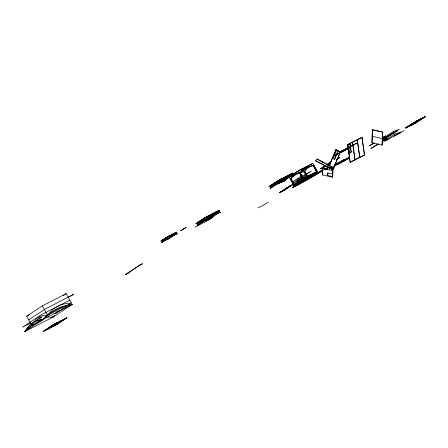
<?xml version="1.0" encoding="UTF-8"?>
<svg xmlns="http://www.w3.org/2000/svg" width="448" height="448" viewBox="0 0 448 448"><rect width="100%" height="100%" fill="white"/><g stroke="black" fill="none" stroke-linecap="round" stroke-linejoin="round"><path stroke-width="0.67" d="M322.364 174.933L322.694 168.431L322.364 174.933L332.685 177.229L332.847 170.733L322.526 168.437M327.622 175.476L327.858 172.978L327.622 175.476L332.366 176.501L332.427 174.014L327.69 172.984M382.318 145.057L371.997 142.761L372.322 129.769L382.648 132.065L382.15 145.062L382.48 132.07L372.322 129.769M372.49 129.758L371.997 142.761M328.966 166.135L335.955 149.486L340.329 151.973L332.797 169.898L340.329 151.973M329 166.393L336.084 149.52M332.741 158.396L336.258 150.366L332.741 158.396L334.499 159.37L337.887 151.301L336.129 150.332M315.588 160.77L332.758 169.518L334.006 167.894L316.91 158.978L315.588 160.77L332.685 169.691L334.006 167.894M316.91 158.978L333.934 168.062M321.362 163.576L322.532 162.12M327.062 166.55L328.233 165.094M329.974 168.202L332.158 169.338L329.974 168.202L330.607 167.3L332.718 168.605L330.607 167.3M56.022 312.9L56.42 312.01M54.314 315.442L53.486 316.842L24.791 331.531L29.394 325.371A63.773 36.439 62.9 0 1 36.439 320.706M54.359 315.526L53.486 316.842L49.851 317.559M332.158 169.338L332.791 168.437M44.671 317.139C48.815 314.899 50.87 310.246 55.009 307.899A40.197 32.922 56.5 0 1 60.99 304.842L66.007 303.498L71.484 302.982L66.248 293.614L42.336 305.855L26.673 316.215L31.909 325.584L42.946 319.934M56.106 312.894L57.075 311.746M56.23 313.113L57.221 312.01A73.685 42.101 62.9 0 1 58.251 310.979M203.302 220.545L199.774 223.037L197.042 225.826L201.426 222.662L206.209 220.214L211.389 218.478L214.122 215.695L217.258 213.623L212.722 215.141M203.067 220.668L200.329 223.451L199.993 222.852M201.426 222.662L203.252 220.802M204.898 219.727L202.625 222.051L202.076 221.071M206.382 219.43L205.016 220.825L204.663 220.203M206.209 220.214L208.942 217.426L212.078 215.354L209.686 216.58M213.31 214.81L210.241 216.994L207.502 219.778L207.166 219.178M219.906 212.604L218.809 210.638L204.462 217.986L205.559 219.946L209.944 216.782L214.721 214.334L220.786 212.262L215.958 214.054L212.828 216.126L210.095 218.915L209.754 218.299M287.689 176.971L293.826 174.871C290.662 176.226 286.826 178.17 284.514 181.261L279.345 182.991L274.579 185.433L270.206 188.586L272.815 185.646L275.302 183.904M270.206 188.586L273.997 184.794M273.28 186.127L276.013 183.338M276.287 183.417L274.462 185.27L270.082 188.434M276.399 183.574C268.828 189.364 283.36 179.878 284.424 181.087L287.162 178.304L290.293 176.232L293.826 174.871M275.565 184.71L277.844 182.386M277.956 183.484L279.513 181.994M280.61 181.434C275.643 186.917 281.966 179.592 284.67 178.489M280.437 182.426L283.17 179.642L286.513 177.498L286.244 177.022L286.306 177.565M280.644 182.358L283.377 179.57M282.464 181.317L285.163 180.337M283.03 181.558L285.762 178.774L288.893 176.702L292.622 175.258L291.766 173.723L289.677 175.106L292.785 173.018L291.301 174.199M283.237 181.49L285.97 178.702L289.1 176.63L292.622 175.258M295.898 173.572L292.051 176.512L290.231 178.959L298.39 172.57M304.259 168.717L309.915 166.309L313.975 165.396C307.49 166.583 303.117 172.351 296.744 174.104M270.698 187.779L273.011 186.099L272.362 184.94L269.842 186.245L270.698 187.779L275.201 184.52M37.106 319.978L37.985 319.256M31.942 325.069L24.791 331.531L43.585 319.094L72.279 304.405L66.472 305.53M291.228 175.448L292.051 176.512L297.063 173.051M165.446 239.809L161.61 242.575L165.312 240.061M166.93 238.924L163.957 241.024L163.162 239.596L167.345 237.451M167.266 238.98L165.626 240.167L164.724 238.56L169.574 236.225M171.774 236.326L167.39 239.484L166.292 237.524L175.857 232.63L176.557 233.873L171.774 236.326L171.074 235.077M171.517 236.118L177.436 233.537L172.654 235.984L168.274 239.148L164.741 240.503M203.773 220.298L202.126 221.486L201.331 220.058L204.915 218.221M204.551 219.778L199.091 223.737L198.195 222.13L202.378 219.985M205.436 219.442L203.79 220.623L202.894 219.022L207.082 216.877M211.663 217.045L212.072 217.784L206.892 219.52L202.11 221.967L197.725 225.126L196.633 223.166L200.217 221.329M276.87 182.868L272.182 186.29L271.533 185.125M276.214 183.439L272.076 186.402L271.41 185.209L273.801 183.982M278.544 182.022L272.815 185.646L276.954 182.851M283.046 179.368L278.522 182.582L277.676 181.065L292.146 173.639L293.014 175.185M282.682 179.508L283.954 179.228L279.58 182.386L275.946 183.574L279.479 182.218L283.858 179.054L288.641 176.607L283.954 179.228L280.426 180.583M310.828 174.966L312.519 173.762L312.911 174.496L303.514 180.712L314.849 172.911M305.648 179.01L310.727 175.392M305.542 179.435L312.838 174.334L306.068 179.161L305.542 179.435L305.222 178.864M140.409 264.796L126.039 274.305M37.778 319.351L40.589 317.503M63.347 295.529L66.248 293.614M28.722 319.878L44.38 309.512L73.825 294.235L68.292 297.276M41.77 319.06L31.909 325.584L33.852 321.866L36.254 318.965A40.197 22.966 62.9 0 1 40.169 316.378L43.641 315.386L47.572 315.218L71.484 302.982L56.98 312.575M169.467 235.782L160.81 241.153L167.076 237.003L176.641 232.109L173.51 234.181M167.53 237.244L162.378 240.117M169.098 236.208L170.66 235.172L171.562 236.774L169.792 237.451M169.921 236.018L173.051 233.946L173.852 235.374L172.088 236.051M172.682 234.371L174.25 233.335M172.833 234.45L175.442 232.719L176.243 234.147L174.479 234.825L173.88 233.755M171.147 236.544L172.659 235.418M170.772 236.97L173.908 234.898M198.24 222.46L199.802 221.424L197.411 222.645M200.329 221.077L206.069 217.28L203.678 218.501M206.59 216.933L207.637 216.244M200.48 221.155L202.042 220.119M202.569 219.778L205.178 218.047M206.741 217.011L208.83 215.628L209.726 217.235L207.374 218.142M208.611 216.132L211.221 214.407L212.022 215.835L209.664 216.737M209.283 215.869L212.419 213.791M210.482 215.253L213.612 213.181L214.413 214.609L210.778 215.79M212.873 214.032L216.003 211.96L216.899 213.562L212.666 215.13M214.066 213.416L217.202 211.344M199.774 223.037L204.008 220.175L207.536 218.814L206.438 216.854L197.042 223.07L197.316 223.563M215.785 212.458L218.394 210.734L219.492 212.694M216.457 212.195L219.593 210.123L205.246 217.465L195.849 223.681L198.834 222.152M208.79 217.347L210.358 216.311M43.131 331.318L52.69 325.063L56.515 323.109L43.226 331.492L57.478 323.977L66.87 317.761L57.574 324.145L43.226 331.492M271.516 185.5L269.041 186.581L278.443 180.365L292.785 173.018M269.125 186.721L278.522 180.505L292.869 173.158M270.222 186.161L280.834 179.138L279.345 180.314L288.232 175.582M270.413 186.06L274.59 183.299M275.638 182.605L276.679 181.916M277.2 181.569L279.81 179.844L280.661 181.362L277.542 182.622M279.401 180.443L282.01 178.718L282.677 179.911M280.112 180.001L282.201 178.618L282.85 179.782L280.498 180.69M281.271 179.564L285.611 176.691L284.648 177.526M281.518 179.598L283.606 178.214M274.518 184.447L276.606 183.07M282.615 179.032L283.853 178.242M284.704 177.649L286.983 176.17L287.543 177.173M285.695 177.352L291.222 174.054M287.342 176.456L288.389 175.767M286.356 177.274L285.309 177.968L286.546 177.178M292.242 174.776L298.463 170.66L312.81 163.318L317.694 172.049L308.297 178.265L293.95 185.612L289.066 176.882L290.69 175.806M303.94 168.112L305.637 166.986L306.141 167.882L301.504 170.638M304.494 168.818L307.608 166.762M310.649 164.746L312.81 163.318M290.64 178.59L290.954 178.382L294.644 184.985M302.938 179.43L299.247 172.827L299.561 172.62M308.51 177.89L293.854 185.438L303.727 178.976L300.037 172.374L299.723 172.581L303.414 179.183M312.67 174.283L317.038 171.427L317.358 171.998L307.72 178.338L304.03 171.735L304.343 171.528L308.118 178.114M316.803 172.329L313.113 165.726L313.426 165.519L317.117 172.122M307.507 176.086L304.825 171.287L304.511 171.494L308.297 178.265M279.479 192.646L288.876 186.424L293.658 183.977L284.357 190.366L279.479 192.646L284.262 190.193L293.658 183.977M284.906 189.358L290.875 185.45L284.906 189.358L289.134 186.558M279.574 192.814L288.971 186.598L293.754 184.15M294.011 185.338L293.692 184.766L303.251 178.511L303.57 179.082M268.229 202.065L264.186 204.736L258.02 207.894M300.944 180.74L305.486 177.733M304.405 178.573L298.626 181.535L298.945 182.106L304.724 179.144L304.405 178.573L304.091 178.78L304.41 179.351L298.631 182.314L298.312 181.742L317.598 171.875L308.196 178.097M293.95 185.612L303.346 179.39L317.694 172.049M320.757 168.605C335.86 160.854 311.102 174.63 325.175 165.676M326.833 164.578L331.346 161.773M292.74 187.359L302.137 181.138L292.835 187.527L306.919 178.69L297.618 185.08L292.835 187.527M320.852 168.773L325.825 165.486M326.928 164.752L330.154 162.383M315.986 172.161L317.122 171.41L317.442 171.982M305.749 178.59L306.225 179.312L300.166 183.053L304.394 180.253M316.473 172.194L307.955 177.828L294.09 184.929L305.564 177.324L305.883 177.895L300.86 181.149L300.541 180.578M327.746 164.69L330.512 162.865M306.13 179.144L295.422 186.222L306.583 180.51L313.897 175.672M327.841 164.864L330.607 163.033M336.398 159.684L339.718 157.489L336.493 159.858M322.666 169.747L311.567 177.055L316.35 174.608L322.986 170.218M311.567 177.055L322.762 169.921M322.84 170.24L318.898 172.581L323.03 169.607M318.898 172.581L322.745 170.072M324.335 169.019L324.862 168.672L324.43 169.193M302.736 181.384L316.254 174.434L322.89 170.05M324.548 168.952L325.651 168.218L324.643 169.12M322.773 171.063L321.082 171.707L322.739 170.61M324.951 169.148L328.266 166.953M321.177 171.881L322.834 170.783M325.601 168.952L328.367 167.126M328.63 167.429L325.959 169.428L329.28 167.238M327.146 169.495L327.673 169.142L327.242 169.663M329.588 168.476L329.129 169.014L330.238 168.28M334.561 165.183L338.43 162.624L334.197 165.67M330.355 168.084L329.902 168.622L330.697 168.213M334.225 165.525L339.998 161.823M329.902 168.622L330.45 168.252M334.32 165.693C333.704 165.105 352.722 155.568 340.794 161.414M334.292 165.844L337.366 163.57M342.759 160.754C345.363 158.514 333.144 167.126 342.233 161.106M333.788 166.41L342.877 160.513M343.431 160.149L343.986 159.785M333.883 166.578L344.081 159.953M345.85 158.99L337.562 164.478L342.345 162.03L349.53 157.276M346.405 158.626L349.35 157.035M349.524 157.36L342.894 161.75L349.888 157.836M382.194 140.017L387.078 137.273L382.206 140.09M418.589 120.91L416.657 121.677L418.589 120.91L422.722 117.942L410.53 125.742L405.653 128.016C403.021 127.742 433.86 112.375 415.05 121.8M410.99 124.561C430.461 112.582 398.087 133.017 417.049 120.826M405.748 128.19L417.144 120.994M405.653 128.016L410.435 125.569L419.832 119.353M411.326 125.138L420.722 118.916L425.505 116.469L416.203 122.858L411.326 125.138L416.108 122.685L425.505 116.469M411.421 125.306L420.818 119.09L425.6 116.642M416.752 121.85L422.722 117.942M404.085 130.497L400.047 133.174L393.876 136.326M382.34 138.09L385.823 135.817L382.234 137.486M378.61 144.155L370.972 148.417L377.927 143.909M382.088 141.887L387.307 138.482L382.564 140.902M374.119 142.75L369.482 145.751L374.198 143.254M39.452 318.226L40.645 317.475M304.041 178.78L306.886 176.982M308.028 176.266L310.156 174.978L310.475 175.549L298.659 182.952L298.34 182.381M305.598 177.856L310.156 174.978M298.71 182.56L307.255 177.167M298.659 182.952L309.904 175.907M301.706 169.926L301.974 170.419L304.898 168.706L308.616 167.322M296.794 173.376L296.302 172.094L301.767 168.974L302.674 170.016L299.628 172.743L296.794 173.376L294.269 174.664L293.765 173.768L295.495 172.883M305.749 167.35L309.512 165.004L309.915 166.309L311.142 166.029M304.455 168.734L305.575 168.106L306.398 169.17L304.578 171.612L300.518 172.53M301.241 169.68L303.374 168.487M312.519 173.762L311.998 174.037L312.318 174.608M347.564 144.637L362.046 137.34L364.554 154.952L350.207 162.294L347.564 144.637L362.046 137.34M165.508 238.039L175.073 233.145M206.668 216.972L218.025 211.159M170.106 235.805L171.304 235.194M171.898 234.886L174.289 233.666M213.058 213.819L217.241 211.674M278.667 180.482L276.875 181.401L278.152 180.93M200.547 220.573L204.73 218.434M348.124 144.978L350.09 144.088L351.221 152.012L349.39 152.953L348.124 144.978L350.09 144.088M165.183 238.795L161.594 240.632L162.389 242.06M204.546 218.646L199.763 221.094L200.558 222.522M279.345 180.314L283.528 178.175M284.726 177.565L288.31 175.728M278.029 181.098L276.108 182.101L276.758 183.266M280.291 179.956L286.395 176.814M277.928 181.328L273.739 183.473L276.214 182.392M276.931 181.91L274.54 183.137L275.1 184.134M274.893 183.17L272.978 184.173L273.532 185.17M284.934 178.052L286.849 177.05M171.203 236.393L174.787 234.556M209.373 216.854L212.957 215.018L218.137 213.282L217.969 212.979M274.198 183.708L270.687 185.685M284.872 178.209L286.065 177.598M269.041 186.581L272.63 184.744M282.906 179.424L287.829 176.921M215.606 213.998L209.647 216.899M203.476 220.573L205.268 219.654M206.466 219.044L207.659 218.428M289.066 176.882L290.718 176.036M275.094 184.632L279.983 182.073M299.247 172.827L300.037 172.374M313.113 165.726L313.908 165.273L313.594 165.48L317.285 172.082M195.182 227.052L209.53 219.71M290.954 178.382L290.164 178.836L290.478 178.629L294.162 185.231M304.03 171.735L304.825 171.287M26.673 316.215L29.126 314.961M337.327 158.715L339.718 157.489M336.823 159.191L339.814 157.662M349.255 152.902L351.221 152.012M327.93 164.931L330.417 163.878L328.026 165.105M317.122 171.41L302.775 178.752L303.094 179.323M303.173 178.914L317.038 171.819M299.208 181.625L304.41 178.965M323.859 169.137L325.651 168.218M284.81 189.185L286.742 188.418M324.251 168.986L324.862 168.672M293.692 184.766L296.184 183.512M324.156 169.204L325.746 168.392M382.984 139.138L390.998 135.033L382.67 140.084M318.797 172.407L320.729 171.64M69.888 300.126L41.194 314.815L22.4 327.253L30.946 322.874M343.19 160.233L341.454 161.347M302.238 181.311L307.014 178.864M321.082 171.707L322.678 170.89M300.07 182.879L301.997 182.112M330.243 167.714L329.538 167.86M341.471 161.969C339.108 162.938 344.238 160.317 342.082 161.655M139.014 265.714L142.531 263.71L139.698 265.16L125.328 274.669L129.55 272.294L127.428 273.381M350.073 162.249L364.554 154.952M47.852 317.425L49.078 316.798M66.87 317.761L52.522 325.102L66.965 317.929M304.651 168.196L304.898 168.706L310.122 166.264M290.293 176.232L285.113 177.968L288.641 176.607M285.191 178.074L290.041 176.137L289.374 174.95M284.995 178.175L293.888 175.056M283.976 178.847L285.152 178.394L284.592 177.397M283.198 179.172L284.962 178.494L284.402 177.492M202.91 220.965L206.438 219.604L210.823 216.446L211.462 217.521M170.302 236.891L172.654 235.984M165.838 239.714L169.366 238.353L168.269 236.393L162.137 240.772M36.439 320.706L43.585 319.094L49.795 313.701A73.685 60.351 56.5 0 1 64.142 306.354M285.113 177.968L291.245 175.862M284.911 178.31L289.57 176.708M282.699 179.564L288.008 177.744M281.35 180.678L286.53 178.942M281.887 180.572L286.423 179.054M279.877 182.185L285.057 180.449L284.48 179.418M209.726 216.91L214.906 215.174L214.357 214.194M208.942 217.426L214.122 215.695M64.142 306.354L72.279 304.405L53.486 316.842L51.346 317.139M299.107 170.514L300.177 170.274M372.327 136.254L382.318 138.566M332.847 170.733L332.685 177.229M332.427 174.014L332.366 176.501M53.945 313.426L55.821 313.342M337.887 151.301L334.499 159.37M328.558 167.446L332.797 169.898M301.974 170.419L303.33 170.761M292.947 176.07L293.278 176.238M335.955 149.486L340.2 151.939M342.619 160.748L338.391 163.548M313.51 165.502L317.201 172.105M316.725 171.634L317.044 172.206M316.641 171.657L316.96 172.222M309.736 175.185L310.055 175.756M308.034 177.419L308.353 177.99M307.955 177.436L308.274 178.007M307.558 177.666L307.961 178.214M305.082 177.57L305.402 178.142M303.167 178.528L303.486 179.099M299.639 172.598L303.33 179.2M298.463 170.66L303.346 179.39M302.854 178.735L303.173 179.306M301.022 180.331L301.342 180.902M298.76 182.174L299.079 182.745M292.023 173.718L292.869 175.241M291.575 173.818L292.432 175.353M289.755 174.86L290.422 176.053L289.632 174.944M289.184 175.045L289.834 176.21M294.084 184.537L294.487 185.091M290.556 178.612L294.33 185.192M293.77 184.744L294.09 185.315M286.793 176.271L287.353 177.268M284.973 177.307L285.438 178.142L284.85 177.391M283.662 178.343L283.819 178.629M280.19 179.76L280.857 180.947L280.067 179.838M279.619 179.939L280.487 181.49M277.799 180.981L278.667 182.532M276.231 182.017L276.898 183.21M274.669 183.053L275.223 184.055M273.101 184.089L273.661 185.091M269.97 186.161L270.816 187.684M216.832 211.77L217.728 213.377M216.418 211.865L217.314 213.466M216.126 213.517L216.474 214.138L211.193 215.695M215.701 213.584L215.958 214.054M214.026 213.086L214.721 214.334M213.931 214.256L214.396 215.09M212.582 214.346L207.71 216.63M212.99 215.589L213.438 216.39L208.169 217.958M212.346 215.27L212.828 216.126M211.635 214.312L212.33 215.561M210.151 216.009L210.851 217.258M209.658 215.443L210.252 216.513M209.894 216.384L210.241 216.994M209.244 215.538L209.944 216.782M206.853 216.759L207.749 218.366M203.308 218.926L203.61 219.475M201.74 219.962L202.44 221.211M201.807 221.418L202.11 221.967M200.743 222.012L198.139 225.03L197.658 224.174M174.664 233.24L175.358 234.489M173.466 233.85L174.166 235.099M168.683 236.298L169.579 237.905M163.57 239.501L164.27 240.75M42.336 305.855L47.572 315.218M304.606 168L304.858 168.515M361.911 137.295L364.42 154.902M349.961 144.043L351.086 151.967M348.258 145.023L349.39 152.953M347.698 144.682L350.207 162.294M201.342 222.001A52.881 43.31 56.5 0 1 204.59 219.565M208.673 217.224A52.881 43.31 56.5 0 1 215.69 214.659M65.302 306.314A73.685 42.101 62.9 0 1 66.618 305.788L72.279 304.405L62.042 306.723A63.773 52.231 56.5 0 0 51.279 312.228L43.585 319.094L37.923 320.482A73.685 42.101 62.9 0 0 28.526 326.698L24.791 331.531L31.002 326.133A73.685 60.351 56.5 0 1 32.654 324.962M283.942 179.81L283.366 179.088L283.942 179.81M393.254 131.443L383.107 138.494L385.526 137.514L399.381 129.282L393.254 131.443M394.744 134.109L384.597 141.154L387.01 140.174L400.87 131.942L394.744 134.109M183.781 228.687L180.645 230.759L186.172 227.466L183.781 228.687M57.305 322.655L48.009 329.045L57.305 322.655M62.087 320.208L52.791 326.592L62.087 320.208M300.216 176.882L292.908 181.714L304.069 176.002L311.377 171.164L300.216 176.882M335.67 154.907L333.228 156.52L342.126 151.598L335.67 154.907M341.964 150.741L339.522 152.359L348.421 147.437L341.964 150.741M336.75 154.448L335.625 155.198L339.73 152.925L336.75 154.448M298.424 179.889L293.177 183.361L301.19 179.262L306.438 175.79L298.424 179.889M299.242 179.704L297.097 181.126L302.518 178.024L299.242 179.704M343.958 150.662L341.51 152.281L350.414 147.358L343.958 150.662M350.252 146.502L347.81 148.114L356.709 143.192L350.252 146.502M345.038 150.209L343.913 150.954L348.012 148.686L345.038 150.209M308.034 176.775L298.732 183.159L308.034 176.775M389.659 134.725L384.412 138.197L392.426 134.092L397.673 130.62L389.659 134.725M390.477 134.534L388.332 135.957L393.753 132.86L390.477 134.534M40.729 317.626L39.004 318.662L41.938 316.91L40.729 317.626M52.287 325.903L48.462 327.863L52.287 325.903M287.162 178.304L281.977 180.04L287.162 178.304M357.263 139.787L359.772 157.399L357.263 139.787M352.481 142.234L354.99 159.846L352.481 142.234"/></g></svg>
